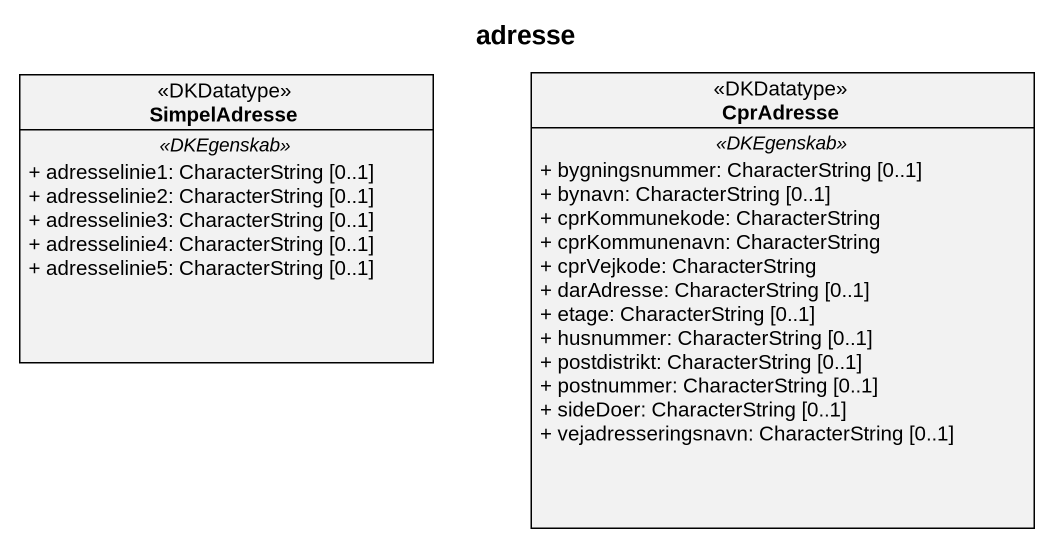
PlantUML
@startuml
title adresse
hide circle
hide empty members
skinparam classAttributeIconSize 0
class SimpelAdresse <<DKDatatype>> {
  .. <<DKEgenskab>> ..
  + adresselinie1: CharacterString [0..1]
  + adresselinie2: CharacterString [0..1]
  + adresselinie3: CharacterString [0..1]
  + adresselinie4: CharacterString [0..1]
  + adresselinie5: CharacterString [0..1]
}
class CprAdresse <<DKDatatype>> {
  .. <<DKEgenskab>> ..
  + bygningsnummer: CharacterString [0..1]
  + bynavn: CharacterString [0..1]
  + cprKommunekode: CharacterString
  + cprKommunenavn: CharacterString
  + cprVejkode: CharacterString
  + darAdresse: CharacterString [0..1]
  + etage: CharacterString [0..1]
  + husnummer: CharacterString [0..1]
  + postdistrikt: CharacterString [0..1]
  + postnummer: CharacterString [0..1]
  + sideDoer: CharacterString [0..1]
  + vejadresseringsnavn: CharacterString [0..1]
}
@enduml
